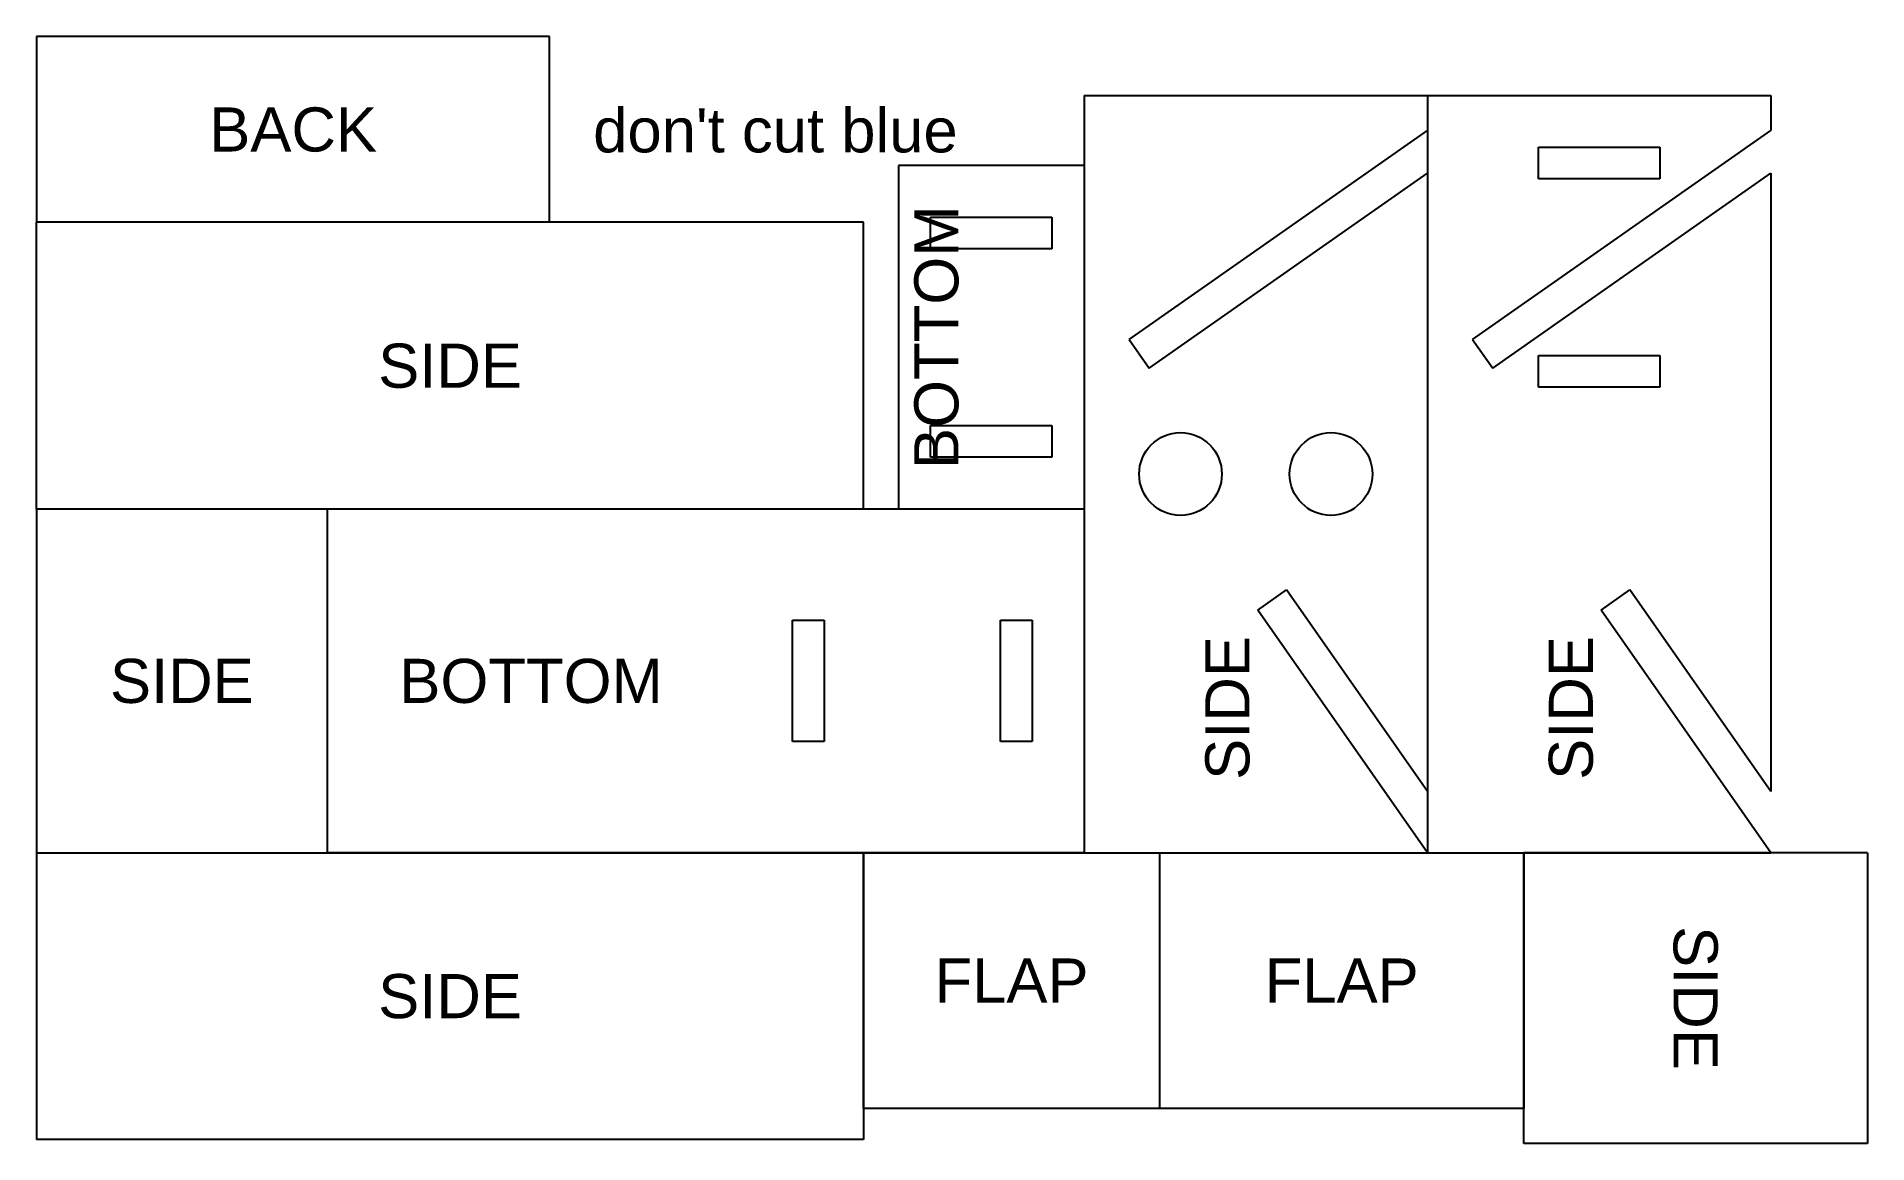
# Model space of a CAD drawing. Header units: inches. Extents: x 0 to 332, y -53 to 148.
import ezdxf
from ezdxf.enums import TextEntityAlignment as Align

# ---------------------------------------------------------------- set-up
doc = ezdxf.new("R2010")
doc.units = ezdxf.units.IN
doc.header["$MEASUREMENT"] = 0
doc.layers.add('TEXT', color=5, linetype='Continuous')
doc.styles.get("Standard").update_dxf_attribs({"font": 'arial.ttf'})

msp = doc.modelspace()

# ---------------------------------------------------------------- linework, layer by layer
for p, q in [((93.06, 147.95), (0, 147.95)), ((0, 147.95), (0, 114.3)), ((93.06, 114.3), (93.06, 147.95)), ((190, 137.3), (190, 0)), ((190, 137.3), (252.3, 137.3)), ((252.3, 137.3), (252.3, 0)), ((252.3, 137.3), (314.6, 137.3)), ((252.3, 137.3), (252.3, 130.95)), ((314.6, 137.3), (314.6, 130.95)), ((198.19, 93.06), (252.3, 130.95)), ((260.49, 93.06), (314.6, 130.95)), ((272.45, 122.15), (272.45, 127.9)), ((272.45, 127.9), (294.45, 127.9)), ((294.45, 127.9), (294.45, 122.15)), ((190, 124.6), (156.35, 124.6)), ((156.35, 124.6), (156.35, 62.3)), ((156.35, 124.6), (156.35, 62.3)), ((190, 124.6), (190, 62.3)), ((201.83, 87.86), (252.3, 123.2)), ((252.3, 123.2), (252.3, 11.07)), ((264.13, 87.86), (314.6, 123.2)), ((314.6, 123.2), (314.6, 11.07)), ((294.45, 122.15), (272.45, 122.15)), ((150, 114.3), (0, 114.3)), ((0, 62.3), (0, 114.3)), ((93.06, 114.3), (0, 114.3)), ((150, 62.3), (150, 114.3)), ((162.18, 109.45), (162.18, 115.2)), ((162.18, 115.2), (184.18, 115.2)), ((184.18, 115.2), (184.18, 109.45)), ((184.18, 109.45), (162.18, 109.45)), ((198.19, 93.06), (201.83, 87.86)), ((260.49, 93.06), (264.13, 87.86)), ((272.45, 84.4), (272.45, 90.15)), ((272.45, 90.15), (294.45, 90.15)), ((294.45, 90.15), (294.45, 84.4)), ((294.45, 84.4), (272.45, 84.4)), ((162.18, 71.7), (162.18, 77.45)), ((162.18, 77.45), (184.18, 77.45)), ((184.18, 77.45), (184.18, 71.7)), ((184.18, 71.7), (162.18, 71.7)), ((150, 62.3), (0, 62.3)), ((52.7, 62.3), (0, 62.3)), ((0, 62.3), (0, 0)), ((190, 62.3), (52.7, 62.3)), ((52.7, 62.3), (52.7, 0)), ((52.7, 62.3), (52.7, 0)), ((190, 62.3), (156.35, 62.3)), ((190, 62.3), (190, 0)), ((221.5, 43.99), (226.7, 47.63)), ((252.3, 11.07), (226.7, 47.63)), ((283.8, 43.99), (289, 47.63)), ((314.6, 11.07), (289, 47.63)), ((252.3, 0), (221.5, 43.99)), ((314.6, 0), (283.8, 43.99)), ((137.1, 42.15), (142.85, 42.15)), ((137.1, 20.15), (137.1, 42.15)), ((142.85, 42.15), (142.85, 20.15)), ((174.85, 42.15), (180.6, 42.15)), ((174.85, 20.15), (174.85, 42.15)), ((180.6, 42.15), (180.6, 20.15)), ((142.85, 20.15), (137.1, 20.15)), ((180.6, 20.15), (174.85, 20.15)), ((0, 0), (150, 0)), ((0, 0), (52.7, 0)), ((150, 0), (150, -52)), ((150, -46.35), (150, 0)), ((150, 0), (203.7, 0)), ((190, 0), (252.3, 0)), ((203.7, 0), (203.7, -46.35)), ((203.7, 0), (203.7, -46.35)), ((203.7, 0), (269.8, 0)), ((252.3, 0), (314.6, 0)), ((269.8, 0), (269.8, -46.35)), ((332.1, 0), (269.8, 0)), ((269.8, -52.7), (269.8, 0)), ((0, 0), (0, -52)), ((190, 0), (52.7, 0)), ((332.1, 0), (332.1, -52.7)), ((203.7, -46.35), (150, -46.35)), ((269.8, -46.35), (203.7, -46.35)), ((150, -52), (0, -52)), ((332.1, -52.7), (269.8, -52.7))]:
    msp.add_line(p, q)
for centre in [(207.5, 68.65), (234.8, 68.65)]:
    msp.add_circle(centre, 7.5)

# ---------------------------------------------------------------- texts
at = {"layer": 'TEXT'}
for s, p in [('BACK', (46.53, 131.12)), ("don't cut blue", (134.02, 131.12)), ('SIDE', (75, 88.3)), ('SIDE', (26.35, 31.15)), ('BOTTOM', (89.7, 31.15)), ('FLAP', (176.85, -23.18)), ('FLAP', (236.75, -23.18)), ('SIDE', (75, -26))]:
    msp.add_text(s, height=8, dxfattribs=at).set_placement(p, align=Align.MIDDLE)
for s, rotation, p in [('BOTTOM', 90, (163.21, 93.45)), ('SIDE', 90, (216, 26.24)), ('SIDE', 90, (278.3, 26.24)), ('SIDE', 270, (300.95, -26.35))]:
    msp.add_text(s, height=8, rotation=rotation, dxfattribs=at).set_placement(p, align=Align.MIDDLE)

doc.saveas('drawing.dxf')
